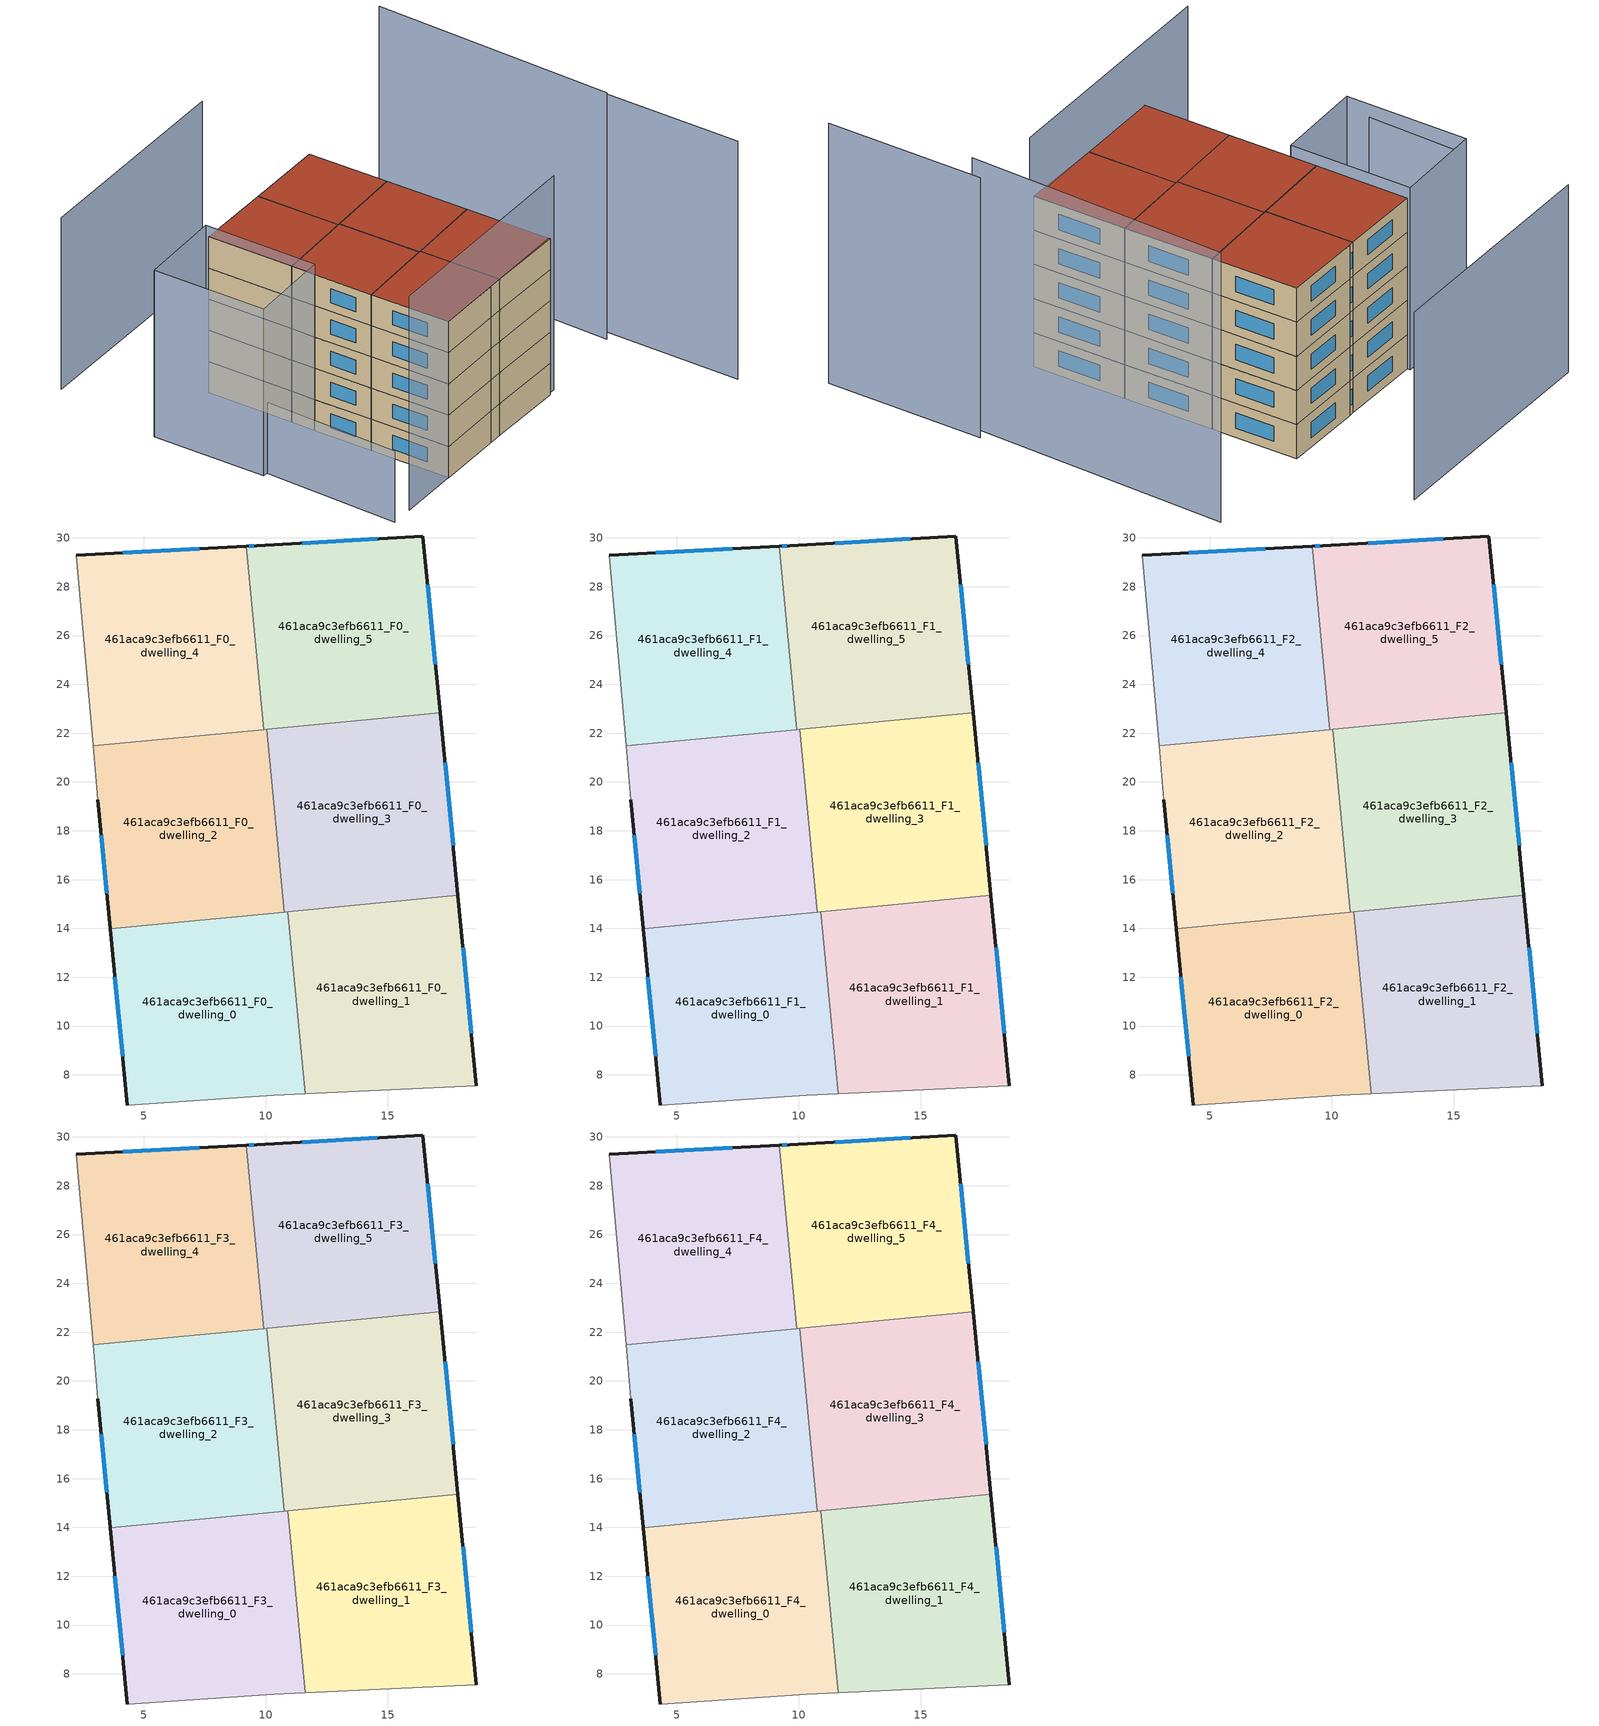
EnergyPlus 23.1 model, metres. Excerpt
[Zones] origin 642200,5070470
461aca9c3efb6611_F0_dwelling_0
 floor ground (EU_floor_Construction): 10.9,14.69 11.62,7.22 10.33,7.16 4.33,6.77 3.64,13.99 z0
 wall outside (EU_wall_Construction): 3.64,13.99 4.33,6.77 z0:3
 wall to 461aca9c3efb6611_F0_dwelling_1 (EU_wall_Construction): 11.62,7.22 10.9,14.69 z0:3
 wall adiabatic (EU_wall_Construction): 4.33,6.77 10.33,7.16 11.62,7.22 z0:3
 wall to 461aca9c3efb6611_F0_dwelling_2 (EU_wall_Construction): 10.76,14.67 3.64,13.99 z0:3
 wall to 461aca9c3efb6611_F0_dwelling_3 (EU_wall_Construction): 10.9,14.69 10.76,14.67 z0:3
 window (EU_Window_Construction): 3.83,12 4.14,8.75 z0.83:2.17
461aca9c3efb6611_F0_dwelling_1
 floor ground (EU_floor_Construction): 17.88,15.36 18.64,7.56 11.62,7.22 10.9,14.69 z0
 wall outside (EU_wall_Construction): 18.64,7.56 17.88,15.36 z0:3
 wall adiabatic (EU_wall_Construction): 11.62,7.22 18.64,7.56 z0:3
 wall to 461aca9c3efb6611_F0_dwelling_3 (EU_wall_Construction): 17.88,15.36 10.9,14.69 z0:3
 window (EU_Window_Construction): 18.43,9.71 18.09,13.21 z0.83:2.17
461aca9c3efb6611_F0_dwelling_2
 floor ground (EU_floor_Construction): 10.04,22.16 10.76,14.67 3.64,13.99 3.13,19.28 2.94,21.48 z0
 wall outside (EU_wall_Construction): 3.13,19.28 3.64,13.99 z0:3
 wall adiabatic (EU_wall_Construction): 2.94,21.48 3.13,19.28 z0:3
 wall to 461aca9c3efb6611_F0_dwelling_3 (EU_wall_Construction): 10.76,14.67 10.04,22.16 z0:3
 wall to 461aca9c3efb6611_F0_dwelling_4 (EU_wall_Construction): 9.92,22.15 2.94,21.48 z0:3
 wall to 461aca9c3efb6611_F0_dwelling_5 (EU_wall_Construction): 10.04,22.16 9.92,22.15 z0:3
 window (EU_Window_Construction): 3.27,17.82 3.5,15.45 z0.83:2.17
461aca9c3efb6611_F0_dwelling_3
 floor ground (EU_floor_Construction): 17.15,22.84 17.88,15.36 10.76,14.67 10.04,22.16 z0
 wall outside (EU_wall_Construction): 17.88,15.36 17.15,22.84 z0:3
 wall to 461aca9c3efb6611_F0_dwelling_5 (EU_wall_Construction): 17.15,22.84 10.04,22.16 z0:3
 window (EU_Window_Construction): 17.68,17.41 17.35,20.78 z0.83:2.17
461aca9c3efb6611_F0_dwelling_4
 floor ground (EU_floor_Construction): 9.2,29.66 9.92,22.15 2.94,21.48 2.23,29.28 z0
 wall outside (EU_wall_Construction): 9.2,29.66 2.23,29.28 z0:3
 wall to 461aca9c3efb6611_F0_dwelling_5 (EU_wall_Construction): 9.92,22.15 9.2,29.66 z0:3
 wall adiabatic (EU_wall_Construction): 2.23,29.28 2.94,21.48 z0:3
 window (EU_Window_Construction): 7.28,29.55 4.15,29.38 z0.83:2.17
461aca9c3efb6611_F0_dwelling_5
 floor ground (EU_floor_Construction): 16.44,30.08 17.15,22.84 10.04,22.16 9.92,22.15 9.2,29.66 9.64,29.68 z0
 wall outside (EU_wall_Construction): 17.15,22.84 16.44,30.08 9.64,29.68 9.2,29.66 z0:3
 window (EU_Window_Construction): 9.52,29.67 9.32,29.66 / 14.57,29.97 11.51,29.79 / 16.96,24.83 16.64,28.09 z0.83:2.17
461aca9c3efb6611_F1_dwelling_0
 floor to 461aca9c3efb6611_F0_dwelling_0 (EU_floor_Construction): 10.9,14.69 11.62,7.22 10.33,7.16 4.33,6.77 3.64,13.99 z3
 wall outside (EU_wall_Construction): 3.64,13.99 4.33,6.77 z3:6
 wall to 461aca9c3efb6611_F1_dwelling_1 (EU_wall_Construction): 11.62,7.22 10.9,14.69 z3:6
 wall adiabatic (EU_wall_Construction): 4.33,6.77 10.33,7.16 11.62,7.22 z3:6
 wall to 461aca9c3efb6611_F1_dwelling_2 (EU_wall_Construction): 10.76,14.67 3.64,13.99 z3:6
 wall to 461aca9c3efb6611_F1_dwelling_3 (EU_wall_Construction): 10.9,14.69 10.76,14.67 z3:6
 window (EU_Window_Construction): 3.83,12 4.14,8.75 z3.83:5.17
461aca9c3efb6611_F1_dwelling_1
 floor to 461aca9c3efb6611_F0_dwelling_1 (EU_floor_Construction): 17.88,15.36 18.64,7.56 11.62,7.22 10.9,14.69 z3
 wall outside (EU_wall_Construction): 18.64,7.56 17.88,15.36 z3:6
 wall adiabatic (EU_wall_Construction): 11.62,7.22 18.64,7.56 z3:6
 wall to 461aca9c3efb6611_F1_dwelling_3 (EU_wall_Construction): 17.88,15.36 10.9,14.69 z3:6
 window (EU_Window_Construction): 18.43,9.71 18.09,13.21 z3.83:5.17
461aca9c3efb6611_F1_dwelling_2
 floor to 461aca9c3efb6611_F0_dwelling_2 (EU_floor_Construction): 10.04,22.16 10.76,14.67 3.64,13.99 3.13,19.28 2.94,21.48 z3
 wall outside (EU_wall_Construction): 3.13,19.28 3.64,13.99 z3:6
 wall adiabatic (EU_wall_Construction): 2.94,21.48 3.13,19.28 z3:6
 wall to 461aca9c3efb6611_F1_dwelling_3 (EU_wall_Construction): 10.76,14.67 10.04,22.16 z3:6
 wall to 461aca9c3efb6611_F1_dwelling_4 (EU_wall_Construction): 9.92,22.15 2.94,21.48 z3:6
 wall to 461aca9c3efb6611_F1_dwelling_5 (EU_wall_Construction): 10.04,22.16 9.92,22.15 z3:6
 window (EU_Window_Construction): 3.27,17.82 3.5,15.45 z3.83:5.17
461aca9c3efb6611_F1_dwelling_3
 floor to 461aca9c3efb6611_F0_dwelling_3 (EU_floor_Construction): 17.15,22.84 17.88,15.36 10.76,14.67 10.04,22.16 z3
 wall outside (EU_wall_Construction): 17.88,15.36 17.15,22.84 z3:6
 wall to 461aca9c3efb6611_F1_dwelling_5 (EU_wall_Construction): 17.15,22.84 10.04,22.16 z3:6
 window (EU_Window_Construction): 17.68,17.41 17.35,20.78 z3.83:5.17
461aca9c3efb6611_F1_dwelling_4
 floor to 461aca9c3efb6611_F0_dwelling_4 (EU_floor_Construction): 9.2,29.66 9.92,22.15 2.94,21.48 2.23,29.28 z3
 wall outside (EU_wall_Construction): 9.2,29.66 2.23,29.28 z3:6
 wall to 461aca9c3efb6611_F1_dwelling_5 (EU_wall_Construction): 9.92,22.15 9.2,29.66 z3:6
 wall adiabatic (EU_wall_Construction): 2.23,29.28 2.94,21.48 z3:6
 window (EU_Window_Construction): 7.28,29.55 4.15,29.38 z3.83:5.17
461aca9c3efb6611_F1_dwelling_5
 floor to 461aca9c3efb6611_F0_dwelling_5 (EU_floor_Construction): 16.44,30.08 17.15,22.84 10.04,22.16 9.92,22.15 9.2,29.66 9.64,29.68 z3
 wall outside (EU_wall_Construction): 17.15,22.84 16.44,30.08 9.64,29.68 9.2,29.66 z3:6
 window (EU_Window_Construction): 9.52,29.67 9.32,29.66 / 14.57,29.97 11.51,29.79 / 16.96,24.83 16.64,28.09 z3.83:5.17
461aca9c3efb6611_F2_dwelling_0
 floor to 461aca9c3efb6611_F1_dwelling_0 (EU_floor_Construction): 10.9,14.69 11.62,7.22 10.33,7.16 4.33,6.77 3.64,13.99 z6
 wall outside (EU_wall_Construction): 3.64,13.99 4.33,6.77 z6:9
 wall to 461aca9c3efb6611_F2_dwelling_1 (EU_wall_Construction): 11.62,7.22 10.9,14.69 z6:9
 wall adiabatic (EU_wall_Construction): 4.33,6.77 10.33,7.16 11.62,7.22 z6:9
 wall to 461aca9c3efb6611_F2_dwelling_2 (EU_wall_Construction): 10.76,14.67 3.64,13.99 z6:9
 wall to 461aca9c3efb6611_F2_dwelling_3 (EU_wall_Construction): 10.9,14.69 10.76,14.67 z6:9
 window (EU_Window_Construction): 3.83,12 4.14,8.75 z6.83:8.17
461aca9c3efb6611_F2_dwelling_1
 floor to 461aca9c3efb6611_F1_dwelling_1 (EU_floor_Construction): 17.88,15.36 18.64,7.56 11.62,7.22 10.9,14.69 z6
 wall outside (EU_wall_Construction): 18.64,7.56 17.88,15.36 z6:9
 wall adiabatic (EU_wall_Construction): 11.62,7.22 18.64,7.56 z6:9
 wall to 461aca9c3efb6611_F2_dwelling_3 (EU_wall_Construction): 17.88,15.36 10.9,14.69 z6:9
 window (EU_Window_Construction): 18.43,9.71 18.09,13.21 z6.83:8.17
461aca9c3efb6611_F2_dwelling_2
 floor to 461aca9c3efb6611_F1_dwelling_2 (EU_floor_Construction): 10.04,22.16 10.76,14.67 3.64,13.99 3.13,19.28 2.94,21.48 z6
 wall outside (EU_wall_Construction): 3.13,19.28 3.64,13.99 z6:9
 wall adiabatic (EU_wall_Construction): 2.94,21.48 3.13,19.28 z6:9
 wall to 461aca9c3efb6611_F2_dwelling_3 (EU_wall_Construction): 10.76,14.67 10.04,22.16 z6:9
 wall to 461aca9c3efb6611_F2_dwelling_4 (EU_wall_Construction): 9.92,22.15 2.94,21.48 z6:9
 wall to 461aca9c3efb6611_F2_dwelling_5 (EU_wall_Construction): 10.04,22.16 9.92,22.15 z6:9
 window (EU_Window_Construction): 3.27,17.82 3.5,15.45 z6.83:8.17
461aca9c3efb6611_F2_dwelling_3
 floor to 461aca9c3efb6611_F1_dwelling_3 (EU_floor_Construction): 17.15,22.84 17.88,15.36 10.76,14.67 10.04,22.16 z6
 wall outside (EU_wall_Construction): 17.88,15.36 17.15,22.84 z6:9
 wall to 461aca9c3efb6611_F2_dwelling_5 (EU_wall_Construction): 17.15,22.84 10.04,22.16 z6:9
 window (EU_Window_Construction): 17.68,17.41 17.35,20.78 z6.83:8.17
461aca9c3efb6611_F2_dwelling_4
 floor to 461aca9c3efb6611_F1_dwelling_4 (EU_floor_Construction): 9.2,29.66 9.92,22.15 2.94,21.48 2.23,29.28 z6
 wall outside (EU_wall_Construction): 9.2,29.66 2.23,29.28 z6:9
 wall to 461aca9c3efb6611_F2_dwelling_5 (EU_wall_Construction): 9.92,22.15 9.2,29.66 z6:9
 wall adiabatic (EU_wall_Construction): 2.23,29.28 2.94,21.48 z6:9
 window (EU_Window_Construction): 7.28,29.55 4.15,29.38 z6.83:8.17
461aca9c3efb6611_F2_dwelling_5
 floor to 461aca9c3efb6611_F1_dwelling_5 (EU_floor_Construction): 16.44,30.08 17.15,22.84 10.04,22.16 9.92,22.15 9.2,29.66 9.64,29.68 z6
 wall outside (EU_wall_Construction): 17.15,22.84 16.44,30.08 9.64,29.68 9.2,29.66 z6:9
 window (EU_Window_Construction): 9.52,29.67 9.32,29.66 / 14.57,29.97 11.51,29.79 / 16.96,24.83 16.64,28.09 z6.83:8.17
461aca9c3efb6611_F3_dwelling_0
 floor to 461aca9c3efb6611_F2_dwelling_0 (EU_floor_Construction): 10.9,14.69 11.62,7.22 10.33,7.16 4.33,6.77 3.64,13.99 z9
 wall outside (EU_wall_Construction): 3.64,13.99 4.33,6.77 z9:12
 wall to 461aca9c3efb6611_F3_dwelling_1 (EU_wall_Construction): 11.62,7.22 10.9,14.69 z9:12
 wall adiabatic (EU_wall_Construction): 4.33,6.77 10.33,7.16 11.62,7.22 z9:12
 wall to 461aca9c3efb6611_F3_dwelling_2 (EU_wall_Construction): 10.76,14.67 3.64,13.99 z9:12
 wall to 461aca9c3efb6611_F3_dwelling_3 (EU_wall_Construction): 10.9,14.69 10.76,14.67 z9:12
 window (EU_Window_Construction): 3.83,12 4.14,8.75 z9.83:11.17
461aca9c3efb6611_F3_dwelling_1
 floor to 461aca9c3efb6611_F2_dwelling_1 (EU_floor_Construction): 17.88,15.36 18.64,7.56 11.62,7.22 10.9,14.69 z9
 wall outside (EU_wall_Construction): 18.64,7.56 17.88,15.36 z9:12
 wall adiabatic (EU_wall_Construction): 11.62,7.22 18.64,7.56 z9:12
 wall to 461aca9c3efb6611_F3_dwelling_3 (EU_wall_Construction): 17.88,15.36 10.9,14.69 z9:12
 window (EU_Window_Construction): 18.43,9.71 18.09,13.21 z9.83:11.17
461aca9c3efb6611_F3_dwelling_2
 floor to 461aca9c3efb6611_F2_dwelling_2 (EU_floor_Construction): 10.04,22.16 10.76,14.67 3.64,13.99 3.13,19.28 2.94,21.48 z9
 wall outside (EU_wall_Construction): 3.13,19.28 3.64,13.99 z9:12
 wall adiabatic (EU_wall_Construction): 2.94,21.48 3.13,19.28 z9:12
 wall to 461aca9c3efb6611_F3_dwelling_3 (EU_wall_Construction): 10.76,14.67 10.04,22.16 z9:12
 wall to 461aca9c3efb6611_F3_dwelling_4 (EU_wall_Construction): 9.92,22.15 2.94,21.48 z9:12
 wall to 461aca9c3efb6611_F3_dwelling_5 (EU_wall_Construction): 10.04,22.16 9.92,22.15 z9:12
 window (EU_Window_Construction): 3.27,17.82 3.5,15.45 z9.83:11.17
461aca9c3efb6611_F3_dwelling_3
 floor to 461aca9c3efb6611_F2_dwelling_3 (EU_floor_Construction): 17.15,22.84 17.88,15.36 10.76,14.67 10.04,22.16 z9
 wall outside (EU_wall_Construction): 17.88,15.36 17.15,22.84 z9:12
 wall to 461aca9c3efb6611_F3_dwelling_5 (EU_wall_Construction): 17.15,22.84 10.04,22.16 z9:12
 window (EU_Window_Construction): 17.68,17.41 17.35,20.78 z9.83:11.17
461aca9c3efb6611_F3_dwelling_4
 floor to 461aca9c3efb6611_F2_dwelling_4 (EU_floor_Construction): 9.2,29.66 9.92,22.15 2.94,21.48 2.23,29.28 z9
 wall outside (EU_wall_Construction): 9.2,29.66 2.23,29.28 z9:12
 wall to 461aca9c3efb6611_F3_dwelling_5 (EU_wall_Construction): 9.92,22.15 9.2,29.66 z9:12
 wall adiabatic (EU_wall_Construction): 2.23,29.28 2.94,21.48 z9:12
 window (EU_Window_Construction): 7.28,29.55 4.15,29.38 z9.83:11.17
461aca9c3efb6611_F3_dwelling_5
 floor to 461aca9c3efb6611_F2_dwelling_5 (EU_floor_Construction): 16.44,30.08 17.15,22.84 10.04,22.16 9.92,22.15 9.2,29.66 9.64,29.68 z9
 wall outside (EU_wall_Construction): 17.15,22.84 16.44,30.08 9.64,29.68 9.2,29.66 z9:12
 window (EU_Window_Construction): 9.52,29.67 9.32,29.66 / 14.57,29.97 11.51,29.79 / 16.96,24.83 16.64,28.09 z9.83:11.17
461aca9c3efb6611_F4_dwelling_0
 floor to 461aca9c3efb6611_F3_dwelling_0 (EU_floor_Construction): 10.9,14.69 11.62,7.22 10.33,7.16 4.33,6.77 3.64,13.99 z12
 wall outside (EU_wall_Construction): 3.64,13.99 4.33,6.77 z12:15
 wall to 461aca9c3efb6611_F4_dwelling_1 (EU_wall_Construction): 11.62,7.22 10.9,14.69 z12:15
 wall adiabatic (EU_wall_Construction): 4.33,6.77 10.33,7.16 11.62,7.22 z12:15
 wall to 461aca9c3efb6611_F4_dwelling_2 (EU_wall_Construction): 10.76,14.67 3.64,13.99 z12:15
 wall to 461aca9c3efb6611_F4_dwelling_3 (EU_wall_Construction): 10.9,14.69 10.76,14.67 z12:15
 window (EU_Window_Construction): 3.83,12 4.14,8.75 z12.83:14.17
 roof outside (EU_roof_Construction): 11.62,7.22 10.9,14.69 3.64,13.99 4.33,6.77 10.33,7.16 z15
461aca9c3efb6611_F4_dwelling_1
 floor to 461aca9c3efb6611_F3_dwelling_1 (EU_floor_Construction): 17.88,15.36 18.64,7.56 11.62,7.22 10.9,14.69 z12
 wall outside (EU_wall_Construction): 18.64,7.56 17.88,15.36 z12:15
 wall adiabatic (EU_wall_Construction): 11.62,7.22 18.64,7.56 z12:15
 wall to 461aca9c3efb6611_F4_dwelling_3 (EU_wall_Construction): 17.88,15.36 10.9,14.69 z12:15
 window (EU_Window_Construction): 18.43,9.71 18.09,13.21 z12.83:14.17
 roof outside (EU_roof_Construction): 18.64,7.56 17.88,15.36 10.9,14.69 11.62,7.22 z15
461aca9c3efb6611_F4_dwelling_2
 floor to 461aca9c3efb6611_F3_dwelling_2 (EU_floor_Construction): 10.04,22.16 10.76,14.67 3.64,13.99 3.13,19.28 2.94,21.48 z12
 wall outside (EU_wall_Construction): 3.13,19.28 3.64,13.99 z12:15
 wall adiabatic (EU_wall_Construction): 2.94,21.48 3.13,19.28 z12:15
 wall to 461aca9c3efb6611_F4_dwelling_3 (EU_wall_Construction): 10.76,14.67 10.04,22.16 z12:15
 wall to 461aca9c3efb6611_F4_dwelling_4 (EU_wall_Construction): 9.92,22.15 2.94,21.48 z12:15
 wall to 461aca9c3efb6611_F4_dwelling_5 (EU_wall_Construction): 10.04,22.16 9.92,22.15 z12:15
 window (EU_Window_Construction): 3.27,17.82 3.5,15.45 z12.83:14.17
 roof outside (EU_roof_Construction): 10.76,14.67 10.04,22.16 2.94,21.48 3.13,19.28 3.64,13.99 z15
461aca9c3efb6611_F4_dwelling_3
 floor to 461aca9c3efb6611_F3_dwelling_3 (EU_floor_Construction): 17.15,22.84 17.88,15.36 10.76,14.67 10.04,22.16 z12
 wall outside (EU_wall_Construction): 17.88,15.36 17.15,22.84 z12:15
 wall to 461aca9c3efb6611_F4_dwelling_5 (EU_wall_Construction): 17.15,22.84 10.04,22.16 z12:15
 window (EU_Window_Construction): 17.68,17.41 17.35,20.78 z12.83:14.17
 roof outside (EU_roof_Construction): 17.88,15.36 17.15,22.84 10.04,22.16 10.76,14.67 z15
461aca9c3efb6611_F4_dwelling_4
 floor to 461aca9c3efb6611_F3_dwelling_4 (EU_floor_Construction): 9.2,29.66 9.92,22.15 2.94,21.48 2.23,29.28 z12
 wall outside (EU_wall_Construction): 9.2,29.66 2.23,29.28 z12:15
 wall to 461aca9c3efb6611_F4_dwelling_5 (EU_wall_Construction): 9.92,22.15 9.2,29.66 z12:15
 wall adiabatic (EU_wall_Construction): 2.23,29.28 2.94,21.48 z12:15
 window (EU_Window_Construction): 7.28,29.55 4.15,29.38 z12.83:14.17
 roof outside (EU_roof_Construction): 9.92,22.15 9.2,29.66 2.23,29.28 2.94,21.48 z15
461aca9c3efb6611_F4_dwelling_5
 floor to 461aca9c3efb6611_F3_dwelling_5 (EU_floor_Construction): 16.44,30.08 17.15,22.84 10.04,22.16 9.92,22.15 9.2,29.66 9.64,29.68 z12
 wall outside (EU_wall_Construction): 17.15,22.84 16.44,30.08 9.64,29.68 9.2,29.66 z12:15
 window (EU_Window_Construction): 9.52,29.67 9.32,29.66 / 14.57,29.97 11.51,29.79 / 16.96,24.83 16.64,28.09 z12.83:14.17
 roof outside (EU_roof_Construction): 17.15,22.84 16.44,30.08 9.64,29.68 9.2,29.66 9.92,22.15 10.04,22.16 z15
shading: -1.26,6.4 19.34,7.76 z0:20.6; -4.07,20.64 -3.27,6.32 z0:6.8; 29.46,-2.96 28.36,10.13 z0:22.9; 27.63,8.81 26.35,30.68 z0:23.7; -4.45,18.6 -5.37,28.88 / -5.37,28.88 2.21,29.56 / 2.21,29.56 3.13,19.28 / 3.13,19.28 -4.45,18.6 z0:16; -5.02,28.9 -4.57,20.58 z0:14.9; 15.45,40.09 -4.53,38.89 z0:16.5
[Building]
EU S2 Campaign: North Axis=0; Terrain=City; Solar Distribution=FullExterior
[Site:Location]
Lyon-Bron: Latitude=45.75; Longitude=5; Time Zone=1; Elevation=198
[SizingPeriod:WeatherFileDays]
AnnualSizingPeriod: Begin Month=1; Begin Day of Month=1; End Month=12; End Day of Month=31; Day of Week for Start Day=Monday; Use Weather File Daylight Saving Period=No; Use Weather File Rain and Snow Indicators=No
[MATERIAL]
EU_InternalMass_Material: Roughness=MediumRough; Thickness=0.1; Conductivity=1; Density=1800; Specific Heat=900; Thermal Absorptance=0.9; Solar Absorptance=0.7; Visible Absorptance=0.7
[MATERIAL:NOMASS] Roughness=MediumRough; Thermal Absorptance=0.9; Solar Absorptance=0.7; Visible Absorptance=0.7
Name | Thermal Resistance
EU_wall_NoMass | 0.87146
EU_roof_NoMass | 0.842276
EU_floor_NoMass | 0.496999
[WINDOWMATERIAL:SIMPLEGLAZINGSYSTEM]
EU_Window_SimpleGlazing: UFactor=2.2525; Solar Heat Gain Coefficient=0.76; Visible Transmittance=0.76
[CONSTRUCTION]
EU_wall_Construction: EU_wall_NoMass
EU_roof_Construction: EU_roof_NoMass
EU_floor_Construction: EU_floor_NoMass
EU_Window_Construction: EU_Window_SimpleGlazing
EU_InternalMass_Construction: EU_InternalMass_Material
[ZONE] Type=1; Multiplier=1; Ceiling Height=autocalculate; Floor Area=autocalculate; Part of Total Floor Area=Yes
Name | Volume
461aca9c3efb6611_F0_dwelling_0; 461aca9c3efb6611_F1_dwelling_0; 461aca9c3efb6611_F2_dwelling_0; 461aca9c3efb6611_F3_dwelling_0; 461aca9c3efb6611_F4_dwelling_0 | 161.293
461aca9c3efb6611_F0_dwelling_1; 461aca9c3efb6611_F1_dwelling_1; 461aca9c3efb6611_F2_dwelling_1; 461aca9c3efb6611_F3_dwelling_1; 461aca9c3efb6611_F4_dwelling_1 | 161.288
461aca9c3efb6611_F0_dwelling_2; 461aca9c3efb6611_F1_dwelling_2; 461aca9c3efb6611_F2_dwelling_2; 461aca9c3efb6611_F3_dwelling_2; 461aca9c3efb6611_F4_dwelling_2 | 161.285
461aca9c3efb6611_F0_dwelling_3; 461aca9c3efb6611_F1_dwelling_3; 461aca9c3efb6611_F2_dwelling_3; 461aca9c3efb6611_F3_dwelling_3; 461aca9c3efb6611_F4_dwelling_3; 461aca9c3efb6611_F0_dwelling_5; 461aca9c3efb6611_F1_dwelling_5; 461aca9c3efb6611_F2_dwelling_5; 461aca9c3efb6611_F3_dwelling_5; 461aca9c3efb6611_F4_dwelling_5 | 161.289
461aca9c3efb6611_F0_dwelling_4; 461aca9c3efb6611_F1_dwelling_4; 461aca9c3efb6611_F2_dwelling_4; 461aca9c3efb6611_F3_dwelling_4; 461aca9c3efb6611_F4_dwelling_4 | 161.301
[INTERNALMASS] Construction=EU_InternalMass_Construction
Name | Zone or ZoneList | Surface Area
461aca9c3efb6611_F0_dwelling_0_EU_InternalMass | 461aca9c3efb6611_F0_dwelling_0 | 53.7667
461aca9c3efb6611_F0_dwelling_1_EU_InternalMass | 461aca9c3efb6611_F0_dwelling_1 | 53.7642
461aca9c3efb6611_F0_dwelling_2_EU_InternalMass | 461aca9c3efb6611_F0_dwelling_2 | 53.7633
461aca9c3efb6611_F0_dwelling_3_EU_InternalMass | 461aca9c3efb6611_F0_dwelling_3 | 53.7643
461aca9c3efb6611_F0_dwelling_4_EU_InternalMass | 461aca9c3efb6611_F0_dwelling_4 | 53.7678
461aca9c3efb6611_F0_dwelling_5_EU_InternalMass | 461aca9c3efb6611_F0_dwelling_5 | 53.7646
461aca9c3efb6611_F1_dwelling_0_EU_InternalMass | 461aca9c3efb6611_F1_dwelling_0 | 53.7667
461aca9c3efb6611_F1_dwelling_1_EU_InternalMass | 461aca9c3efb6611_F1_dwelling_1 | 53.7642
461aca9c3efb6611_F1_dwelling_2_EU_InternalMass | 461aca9c3efb6611_F1_dwelling_2 | 53.7633
461aca9c3efb6611_F1_dwelling_3_EU_InternalMass | 461aca9c3efb6611_F1_dwelling_3 | 53.7643
461aca9c3efb6611_F1_dwelling_4_EU_InternalMass | 461aca9c3efb6611_F1_dwelling_4 | 53.7678
461aca9c3efb6611_F1_dwelling_5_EU_InternalMass | 461aca9c3efb6611_F1_dwelling_5 | 53.7646
461aca9c3efb6611_F2_dwelling_0_EU_InternalMass | 461aca9c3efb6611_F2_dwelling_0 | 53.7667
461aca9c3efb6611_F2_dwelling_1_EU_InternalMass | 461aca9c3efb6611_F2_dwelling_1 | 53.7642
461aca9c3efb6611_F2_dwelling_2_EU_InternalMass | 461aca9c3efb6611_F2_dwelling_2 | 53.7633
461aca9c3efb6611_F2_dwelling_3_EU_InternalMass | 461aca9c3efb6611_F2_dwelling_3 | 53.7643
461aca9c3efb6611_F2_dwelling_4_EU_InternalMass | 461aca9c3efb6611_F2_dwelling_4 | 53.7678
461aca9c3efb6611_F2_dwelling_5_EU_InternalMass | 461aca9c3efb6611_F2_dwelling_5 | 53.7646
461aca9c3efb6611_F3_dwelling_0_EU_InternalMass | 461aca9c3efb6611_F3_dwelling_0 | 53.7667
461aca9c3efb6611_F3_dwelling_1_EU_InternalMass | 461aca9c3efb6611_F3_dwelling_1 | 53.7642
461aca9c3efb6611_F3_dwelling_2_EU_InternalMass | 461aca9c3efb6611_F3_dwelling_2 | 53.7633
461aca9c3efb6611_F3_dwelling_3_EU_InternalMass | 461aca9c3efb6611_F3_dwelling_3 | 53.7643
461aca9c3efb6611_F3_dwelling_4_EU_InternalMass | 461aca9c3efb6611_F3_dwelling_4 | 53.7678
461aca9c3efb6611_F3_dwelling_5_EU_InternalMass | 461aca9c3efb6611_F3_dwelling_5 | 53.7646
461aca9c3efb6611_F4_dwelling_0_EU_InternalMass | 461aca9c3efb6611_F4_dwelling_0 | 53.7667
461aca9c3efb6611_F4_dwelling_1_EU_InternalMass | 461aca9c3efb6611_F4_dwelling_1 | 53.7642
461aca9c3efb6611_F4_dwelling_2_EU_InternalMass | 461aca9c3efb6611_F4_dwelling_2 | 53.7633
461aca9c3efb6611_F4_dwelling_3_EU_InternalMass | 461aca9c3efb6611_F4_dwelling_3 | 53.7643
461aca9c3efb6611_F4_dwelling_4_EU_InternalMass | 461aca9c3efb6611_F4_dwelling_4 | 53.7678
461aca9c3efb6611_F4_dwelling_5_EU_InternalMass | 461aca9c3efb6611_F4_dwelling_5 | 53.7646
[OTHEREQUIPMENT] Fuel Type=Electricity; Design Level Calculation Method=Watts/Area; Power per Zone Floor Area=1; Fraction Latent=0; Fraction Radiant=0; Fraction Lost=0; Carbon Dioxide Generation Rate=0; EndUse Subcategory=EU_Step8_InternalGains
Name | Zone or ZoneList or Space or SpaceList | Schedule
EU_Step8_InternalGain_461aca9c3efb6611_F0_dwelling_0_f000 | 461aca9c3efb6611_F0_dwelling_0 | EU_Step8_GainSchedule_461aca9c3efb6611_F0_dwelling_0_f000
EU_Step8_InternalGain_461aca9c3efb6611_F0_dwelling_1_f000 | 461aca9c3efb6611_F0_dwelling_1 | EU_Step8_GainSchedule_461aca9c3efb6611_F0_dwelling_1_f000
EU_Step8_InternalGain_461aca9c3efb6611_F0_dwelling_2_f000 | 461aca9c3efb6611_F0_dwelling_2 | EU_Step8_GainSchedule_461aca9c3efb6611_F0_dwelling_2_f000
EU_Step8_InternalGain_461aca9c3efb6611_F0_dwelling_3_f000 | 461aca9c3efb6611_F0_dwelling_3 | EU_Step8_GainSchedule_461aca9c3efb6611_F0_dwelling_3_f000
EU_Step8_InternalGain_461aca9c3efb6611_F0_dwelling_4_f000 | 461aca9c3efb6611_F0_dwelling_4 | EU_Step8_GainSchedule_461aca9c3efb6611_F0_dwelling_4_f000
EU_Step8_InternalGain_461aca9c3efb6611_F0_dwelling_5_f000 | 461aca9c3efb6611_F0_dwelling_5 | EU_Step8_GainSchedule_461aca9c3efb6611_F0_dwelling_5_f000
EU_Step8_InternalGain_461aca9c3efb6611_F1_dwelling_0_f000 | 461aca9c3efb6611_F1_dwelling_0 | EU_Step8_GainSchedule_461aca9c3efb6611_F1_dwelling_0_f000
EU_Step8_InternalGain_461aca9c3efb6611_F1_dwelling_1_f000 | 461aca9c3efb6611_F1_dwelling_1 | EU_Step8_GainSchedule_461aca9c3efb6611_F1_dwelling_1_f000
EU_Step8_InternalGain_461aca9c3efb6611_F1_dwelling_2_f000 | 461aca9c3efb6611_F1_dwelling_2 | EU_Step8_GainSchedule_461aca9c3efb6611_F1_dwelling_2_f000
EU_Step8_InternalGain_461aca9c3efb6611_F1_dwelling_3_f000 | 461aca9c3efb6611_F1_dwelling_3 | EU_Step8_GainSchedule_461aca9c3efb6611_F1_dwelling_3_f000
EU_Step8_InternalGain_461aca9c3efb6611_F1_dwelling_4_f000 | 461aca9c3efb6611_F1_dwelling_4 | EU_Step8_GainSchedule_461aca9c3efb6611_F1_dwelling_4_f000
EU_Step8_InternalGain_461aca9c3efb6611_F1_dwelling_5_f000 | 461aca9c3efb6611_F1_dwelling_5 | EU_Step8_GainSchedule_461aca9c3efb6611_F1_dwelling_5_f000
EU_Step8_InternalGain_461aca9c3efb6611_F2_dwelling_0_f000 | 461aca9c3efb6611_F2_dwelling_0 | EU_Step8_GainSchedule_461aca9c3efb6611_F2_dwelling_0_f000
EU_Step8_InternalGain_461aca9c3efb6611_F2_dwelling_1_f000 | 461aca9c3efb6611_F2_dwelling_1 | EU_Step8_GainSchedule_461aca9c3efb6611_F2_dwelling_1_f000
EU_Step8_InternalGain_461aca9c3efb6611_F2_dwelling_2_f000 | 461aca9c3efb6611_F2_dwelling_2 | EU_Step8_GainSchedule_461aca9c3efb6611_F2_dwelling_2_f000
EU_Step8_InternalGain_461aca9c3efb6611_F2_dwelling_3_f000 | 461aca9c3efb6611_F2_dwelling_3 | EU_Step8_GainSchedule_461aca9c3efb6611_F2_dwelling_3_f000
EU_Step8_InternalGain_461aca9c3efb6611_F2_dwelling_4_f000 | 461aca9c3efb6611_F2_dwelling_4 | EU_Step8_GainSchedule_461aca9c3efb6611_F2_dwelling_4_f000
EU_Step8_InternalGain_461aca9c3efb6611_F2_dwelling_5_f000 | 461aca9c3efb6611_F2_dwelling_5 | EU_Step8_GainSchedule_461aca9c3efb6611_F2_dwelling_5_f000
EU_Step8_InternalGain_461aca9c3efb6611_F3_dwelling_0_f000 | 461aca9c3efb6611_F3_dwelling_0 | EU_Step8_GainSchedule_461aca9c3efb6611_F3_dwelling_0_f000
EU_Step8_InternalGain_461aca9c3efb6611_F3_dwelling_1_f000 | 461aca9c3efb6611_F3_dwelling_1 | EU_Step8_GainSchedule_461aca9c3efb6611_F3_dwelling_1_f000
EU_Step8_InternalGain_461aca9c3efb6611_F3_dwelling_2_f000 | 461aca9c3efb6611_F3_dwelling_2 | EU_Step8_GainSchedule_461aca9c3efb6611_F3_dwelling_2_f000
EU_Step8_InternalGain_461aca9c3efb6611_F3_dwelling_3_f000 | 461aca9c3efb6611_F3_dwelling_3 | EU_Step8_GainSchedule_461aca9c3efb6611_F3_dwelling_3_f000
EU_Step8_InternalGain_461aca9c3efb6611_F3_dwelling_4_f000 | 461aca9c3efb6611_F3_dwelling_4 | EU_Step8_GainSchedule_461aca9c3efb6611_F3_dwelling_4_f000
EU_Step8_InternalGain_461aca9c3efb6611_F3_dwelling_5_f000 | 461aca9c3efb6611_F3_dwelling_5 | EU_Step8_GainSchedule_461aca9c3efb6611_F3_dwelling_5_f000
EU_Step8_InternalGain_461aca9c3efb6611_F4_dwelling_0_f000 | 461aca9c3efb6611_F4_dwelling_0 | EU_Step8_GainSchedule_461aca9c3efb6611_F4_dwelling_0_f000
EU_Step8_InternalGain_461aca9c3efb6611_F4_dwelling_1_f000 | 461aca9c3efb6611_F4_dwelling_1 | EU_Step8_GainSchedule_461aca9c3efb6611_F4_dwelling_1_f000
EU_Step8_InternalGain_461aca9c3efb6611_F4_dwelling_2_f000 | 461aca9c3efb6611_F4_dwelling_2 | EU_Step8_GainSchedule_461aca9c3efb6611_F4_dwelling_2_f000
EU_Step8_InternalGain_461aca9c3efb6611_F4_dwelling_3_f000 | 461aca9c3efb6611_F4_dwelling_3 | EU_Step8_GainSchedule_461aca9c3efb6611_F4_dwelling_3_f000
EU_Step8_InternalGain_461aca9c3efb6611_F4_dwelling_4_f000 | 461aca9c3efb6611_F4_dwelling_4 | EU_Step8_GainSchedule_461aca9c3efb6611_F4_dwelling_4_f000
EU_Step8_InternalGain_461aca9c3efb6611_F4_dwelling_5_f000 | 461aca9c3efb6611_F4_dwelling_5 | EU_Step8_GainSchedule_461aca9c3efb6611_F4_dwelling_5_f000
[ZONEVENTILATION:DESIGNFLOWRATE] Schedule=EU_AlwaysOn; Design Flow Rate Calculation Method=AirChanges/Hour; Air Changes per Hour=0.425; Ventilation Type=Natural; Fan Pressure Rise=0; Fan Total Efficiency=1; Constant Term Coefficient=1; Temperature Term Coefficient=0; Velocity Term Coefficient=0; Velocity Squared Term Coefficient=0; Minimum Indoor Temperature=-100; Maximum Indoor Temperature=100; Delta Temperature=-100; Minimum Outdoor Temperature=-100; Maximum Outdoor Temperature=100; Maximum Wind Speed=40
Name | Zone or ZoneList or Space or SpaceList
EU_ConstantAir_461aca9c3efb6611_F0_dwelling_0 | 461aca9c3efb6611_F0_dwelling_0
EU_ConstantAir_461aca9c3efb6611_F0_dwelling_1 | 461aca9c3efb6611_F0_dwelling_1
EU_ConstantAir_461aca9c3efb6611_F0_dwelling_2 | 461aca9c3efb6611_F0_dwelling_2
EU_ConstantAir_461aca9c3efb6611_F0_dwelling_3 | 461aca9c3efb6611_F0_dwelling_3
EU_ConstantAir_461aca9c3efb6611_F0_dwelling_4 | 461aca9c3efb6611_F0_dwelling_4
EU_ConstantAir_461aca9c3efb6611_F0_dwelling_5 | 461aca9c3efb6611_F0_dwelling_5
EU_ConstantAir_461aca9c3efb6611_F1_dwelling_0 | 461aca9c3efb6611_F1_dwelling_0
EU_ConstantAir_461aca9c3efb6611_F1_dwelling_1 | 461aca9c3efb6611_F1_dwelling_1
EU_ConstantAir_461aca9c3efb6611_F1_dwelling_2 | 461aca9c3efb6611_F1_dwelling_2
EU_ConstantAir_461aca9c3efb6611_F1_dwelling_3 | 461aca9c3efb6611_F1_dwelling_3
EU_ConstantAir_461aca9c3efb6611_F1_dwelling_4 | 461aca9c3efb6611_F1_dwelling_4
EU_ConstantAir_461aca9c3efb6611_F1_dwelling_5 | 461aca9c3efb6611_F1_dwelling_5
EU_ConstantAir_461aca9c3efb6611_F2_dwelling_0 | 461aca9c3efb6611_F2_dwelling_0
EU_ConstantAir_461aca9c3efb6611_F2_dwelling_1 | 461aca9c3efb6611_F2_dwelling_1
EU_ConstantAir_461aca9c3efb6611_F2_dwelling_2 | 461aca9c3efb6611_F2_dwelling_2
EU_ConstantAir_461aca9c3efb6611_F2_dwelling_3 | 461aca9c3efb6611_F2_dwelling_3
EU_ConstantAir_461aca9c3efb6611_F2_dwelling_4 | 461aca9c3efb6611_F2_dwelling_4
EU_ConstantAir_461aca9c3efb6611_F2_dwelling_5 | 461aca9c3efb6611_F2_dwelling_5
EU_ConstantAir_461aca9c3efb6611_F3_dwelling_0 | 461aca9c3efb6611_F3_dwelling_0
EU_ConstantAir_461aca9c3efb6611_F3_dwelling_1 | 461aca9c3efb6611_F3_dwelling_1
EU_ConstantAir_461aca9c3efb6611_F3_dwelling_2 | 461aca9c3efb6611_F3_dwelling_2
EU_ConstantAir_461aca9c3efb6611_F3_dwelling_3 | 461aca9c3efb6611_F3_dwelling_3
EU_ConstantAir_461aca9c3efb6611_F3_dwelling_4 | 461aca9c3efb6611_F3_dwelling_4
EU_ConstantAir_461aca9c3efb6611_F3_dwelling_5 | 461aca9c3efb6611_F3_dwelling_5
EU_ConstantAir_461aca9c3efb6611_F4_dwelling_0 | 461aca9c3efb6611_F4_dwelling_0
EU_ConstantAir_461aca9c3efb6611_F4_dwelling_1 | 461aca9c3efb6611_F4_dwelling_1
EU_ConstantAir_461aca9c3efb6611_F4_dwelling_2 | 461aca9c3efb6611_F4_dwelling_2
EU_ConstantAir_461aca9c3efb6611_F4_dwelling_3 | 461aca9c3efb6611_F4_dwelling_3
EU_ConstantAir_461aca9c3efb6611_F4_dwelling_4 | 461aca9c3efb6611_F4_dwelling_4
EU_ConstantAir_461aca9c3efb6611_F4_dwelling_5 | 461aca9c3efb6611_F4_dwelling_5
[HVACTEMPLATE:THERMOSTAT] Constant Heating Setpoint=20; Constant Cooling Setpoint=50
EU_HeatOnly_461aca9c3efb6611_F0_dwelling_0; EU_HeatOnly_461aca9c3efb6611_F0_dwelling_1; EU_HeatOnly_461aca9c3efb6611_F0_dwelling_2; EU_HeatOnly_461aca9c3efb6611_F0_dwelling_3; EU_HeatOnly_461aca9c3efb6611_F0_dwelling_4; EU_HeatOnly_461aca9c3efb6611_F0_dwelling_5; EU_HeatOnly_461aca9c3efb6611_F1_dwelling_0; EU_HeatOnly_461aca9c3efb6611_F1_dwelling_1; EU_HeatOnly_461aca9c3efb6611_F1_dwelling_2; EU_HeatOnly_461aca9c3efb6611_F1_dwelling_3; EU_HeatOnly_461aca9c3efb6611_F1_dwelling_4; EU_HeatOnly_461aca9c3efb6611_F1_dwelling_5; EU_HeatOnly_461aca9c3efb6611_F2_dwelling_0; EU_HeatOnly_461aca9c3efb6611_F2_dwelling_1; EU_HeatOnly_461aca9c3efb6611_F2_dwelling_2; EU_HeatOnly_461aca9c3efb6611_F2_dwelling_3; EU_HeatOnly_461aca9c3efb6611_F2_dwelling_4; EU_HeatOnly_461aca9c3efb6611_F2_dwelling_5; EU_HeatOnly_461aca9c3efb6611_F3_dwelling_0; EU_HeatOnly_461aca9c3efb6611_F3_dwelling_1; EU_HeatOnly_461aca9c3efb6611_F3_dwelling_2; EU_HeatOnly_461aca9c3efb6611_F3_dwelling_3; EU_HeatOnly_461aca9c3efb6611_F3_dwelling_4; EU_HeatOnly_461aca9c3efb6611_F3_dwelling_5; EU_HeatOnly_461aca9c3efb6611_F4_dwelling_0; EU_HeatOnly_461aca9c3efb6611_F4_dwelling_1; EU_HeatOnly_461aca9c3efb6611_F4_dwelling_2; EU_HeatOnly_461aca9c3efb6611_F4_dwelling_3; EU_HeatOnly_461aca9c3efb6611_F4_dwelling_4; EU_HeatOnly_461aca9c3efb6611_F4_dwelling_5
[HVACTEMPLATE:ZONE:IDEALLOADSAIRSYSTEM] System Availability Schedule=EU_AlwaysOn; Maximum Heating Supply Air Temperature=50; Minimum Cooling Supply Air Temperature=13; Maximum Heating Supply Air Humidity Ratio=0.0156; Minimum Cooling Supply Air Humidity Ratio=0.0077; Heating Limit=NoLimit; Cooling Limit=NoLimit; Heating Availability Schedule=EU_AlwaysOn; Cooling Availability Schedule=EU_CoolingOff; Dehumidification Control Type=ConstantSensibleHeatRatio; Cooling Sensible Heat Ratio=0.7; Dehumidification Setpoint=60; Humidification Control Type=None; Humidification Setpoint=30; Outdoor Air Method=None; Outdoor Air Flow Rate per Person=0.00944; Outdoor Air Flow Rate per Zone Floor Area=0; Outdoor Air Flow Rate per Zone=0; Demand Controlled Ventilation Type=None; Outdoor Air Economizer Type=NoEconomizer; Heat Recovery Type=None; Sensible Heat Recovery Effectiveness=0.7; Latent Heat Recovery Effectiveness=0.65
Name | Template Thermostat
461aca9c3efb6611_F0_dwelling_0 | EU_HeatOnly_461aca9c3efb6611_F0_dwelling_0
461aca9c3efb6611_F0_dwelling_1 | EU_HeatOnly_461aca9c3efb6611_F0_dwelling_1
461aca9c3efb6611_F0_dwelling_2 | EU_HeatOnly_461aca9c3efb6611_F0_dwelling_2
461aca9c3efb6611_F0_dwelling_3 | EU_HeatOnly_461aca9c3efb6611_F0_dwelling_3
461aca9c3efb6611_F0_dwelling_4 | EU_HeatOnly_461aca9c3efb6611_F0_dwelling_4
461aca9c3efb6611_F0_dwelling_5 | EU_HeatOnly_461aca9c3efb6611_F0_dwelling_5
461aca9c3efb6611_F1_dwelling_0 | EU_HeatOnly_461aca9c3efb6611_F1_dwelling_0
461aca9c3efb6611_F1_dwelling_1 | EU_HeatOnly_461aca9c3efb6611_F1_dwelling_1
461aca9c3efb6611_F1_dwelling_2 | EU_HeatOnly_461aca9c3efb6611_F1_dwelling_2
461aca9c3efb6611_F1_dwelling_3 | EU_HeatOnly_461aca9c3efb6611_F1_dwelling_3
461aca9c3efb6611_F1_dwelling_4 | EU_HeatOnly_461aca9c3efb6611_F1_dwelling_4
461aca9c3efb6611_F1_dwelling_5 | EU_HeatOnly_461aca9c3efb6611_F1_dwelling_5
461aca9c3efb6611_F2_dwelling_0 | EU_HeatOnly_461aca9c3efb6611_F2_dwelling_0
461aca9c3efb6611_F2_dwelling_1 | EU_HeatOnly_461aca9c3efb6611_F2_dwelling_1
461aca9c3efb6611_F2_dwelling_2 | EU_HeatOnly_461aca9c3efb6611_F2_dwelling_2
461aca9c3efb6611_F2_dwelling_3 | EU_HeatOnly_461aca9c3efb6611_F2_dwelling_3
461aca9c3efb6611_F2_dwelling_4 | EU_HeatOnly_461aca9c3efb6611_F2_dwelling_4
461aca9c3efb6611_F2_dwelling_5 | EU_HeatOnly_461aca9c3efb6611_F2_dwelling_5
461aca9c3efb6611_F3_dwelling_0 | EU_HeatOnly_461aca9c3efb6611_F3_dwelling_0
461aca9c3efb6611_F3_dwelling_1 | EU_HeatOnly_461aca9c3efb6611_F3_dwelling_1
461aca9c3efb6611_F3_dwelling_2 | EU_HeatOnly_461aca9c3efb6611_F3_dwelling_2
461aca9c3efb6611_F3_dwelling_3 | EU_HeatOnly_461aca9c3efb6611_F3_dwelling_3
461aca9c3efb6611_F3_dwelling_4 | EU_HeatOnly_461aca9c3efb6611_F3_dwelling_4
461aca9c3efb6611_F3_dwelling_5 | EU_HeatOnly_461aca9c3efb6611_F3_dwelling_5
461aca9c3efb6611_F4_dwelling_0 | EU_HeatOnly_461aca9c3efb6611_F4_dwelling_0
461aca9c3efb6611_F4_dwelling_1 | EU_HeatOnly_461aca9c3efb6611_F4_dwelling_1
461aca9c3efb6611_F4_dwelling_2 | EU_HeatOnly_461aca9c3efb6611_F4_dwelling_2
461aca9c3efb6611_F4_dwelling_3 | EU_HeatOnly_461aca9c3efb6611_F4_dwelling_3
461aca9c3efb6611_F4_dwelling_4 | EU_HeatOnly_461aca9c3efb6611_F4_dwelling_4
461aca9c3efb6611_F4_dwelling_5 | EU_HeatOnly_461aca9c3efb6611_F4_dwelling_5
[SIZING:ZONE] Zone Cooling Design Supply Air Temperature Input Method=SupplyAirTemperature; Zone Cooling Design Supply Air Temperature=13; Zone Heating Design Supply Air Temperature Input Method=SupplyAirTemperature; Zone Heating Design Supply Air Temperature=50; Zone Cooling Design Supply Air Humidity Ratio=0.008; Zone Heating Design Supply Air Humidity Ratio=0.008; Cooling Design Air Flow Method=DesignDay; Cooling Design Air Flow Rate=0; Cooling Minimum Air Flow per Zone Floor Area=0.000762; Cooling Minimum Air Flow=0; Cooling Minimum Air Flow Fraction=0.2; Heating Design Air Flow Method=DesignDay; Heating Design Air Flow Rate=0; Heating Maximum Air Flow per Zone Floor Area=0.002032; Heating Maximum Air Flow=0.141576; Heating Maximum Air Flow Fraction=0.3; Account for Dedicated Outdoor Air System=No; Dedicated Outdoor Air System Control Strategy=NeutralSupplyAir; Dedicated Outdoor Air Low Setpoint Temperature for Design=autosize; Dedicated Outdoor Air High Setpoint Temperature for Design=autosize; Zone Load Sizing Method=Sensible Load Only No Latent Load; Zone Latent Cooling Design Supply Air Humidity Ratio Input Method=HumidityRatioDifference; Zone Cooling Design Supply Air Humidity Ratio Difference=0.005; Zone Latent Heating Design Supply Air Humidity Ratio Input Method=HumidityRatioDifference; Zone Humidification Design Supply Air Humidity Ratio Difference=0.005
461aca9c3efb6611_F0_dwelling_0; 461aca9c3efb6611_F0_dwelling_1; 461aca9c3efb6611_F0_dwelling_2; 461aca9c3efb6611_F0_dwelling_3; 461aca9c3efb6611_F0_dwelling_4; 461aca9c3efb6611_F0_dwelling_5; 461aca9c3efb6611_F1_dwelling_0; 461aca9c3efb6611_F1_dwelling_1; 461aca9c3efb6611_F1_dwelling_2; 461aca9c3efb6611_F1_dwelling_3; 461aca9c3efb6611_F1_dwelling_4; 461aca9c3efb6611_F1_dwelling_5; 461aca9c3efb6611_F2_dwelling_0; 461aca9c3efb6611_F2_dwelling_1; 461aca9c3efb6611_F2_dwelling_2; 461aca9c3efb6611_F2_dwelling_3; 461aca9c3efb6611_F2_dwelling_4; 461aca9c3efb6611_F2_dwelling_5; 461aca9c3efb6611_F3_dwelling_0; 461aca9c3efb6611_F3_dwelling_1; 461aca9c3efb6611_F3_dwelling_2; 461aca9c3efb6611_F3_dwelling_3; 461aca9c3efb6611_F3_dwelling_4; 461aca9c3efb6611_F3_dwelling_5; 461aca9c3efb6611_F4_dwelling_0; 461aca9c3efb6611_F4_dwelling_1; 461aca9c3efb6611_F4_dwelling_2; 461aca9c3efb6611_F4_dwelling_3; 461aca9c3efb6611_F4_dwelling_4; 461aca9c3efb6611_F4_dwelling_5
[SCHEDULE:CONSTANT]
Name | Hourly Value
EU_AlwaysOn | 1
EU_CoolingOff | 0
[SCHEDULE:FILE] Column Number=1; Rows to Skip at Top=0; Number of Hours of Data=8760; Column Separator=Comma; Interpolate to Timestep=No; Minutes per Item=60; Adjust Schedule for Daylight Savings=Yes
Name | File
EU_Step8_GainSchedule_461aca9c3efb6611_F0_dwelling_0_f000 | ../../schedules/461aca9c3efb6611/461aca9c3efb6611_F0_dwelling_0_f000_gain.csv
EU_Step8_GainSchedule_461aca9c3efb6611_F0_dwelling_1_f000 | ../../schedules/461aca9c3efb6611/461aca9c3efb6611_F0_dwelling_1_f000_gain.csv
EU_Step8_GainSchedule_461aca9c3efb6611_F0_dwelling_2_f000 | ../../schedules/461aca9c3efb6611/461aca9c3efb6611_F0_dwelling_2_f000_gain.csv
EU_Step8_GainSchedule_461aca9c3efb6611_F0_dwelling_3_f000 | ../../schedules/461aca9c3efb6611/461aca9c3efb6611_F0_dwelling_3_f000_gain.csv
EU_Step8_GainSchedule_461aca9c3efb6611_F0_dwelling_4_f000 | ../../schedules/461aca9c3efb6611/461aca9c3efb6611_F0_dwelling_4_f000_gain.csv
EU_Step8_GainSchedule_461aca9c3efb6611_F0_dwelling_5_f000 | ../../schedules/461aca9c3efb6611/461aca9c3efb6611_F0_dwelling_5_f000_gain.csv
EU_Step8_GainSchedule_461aca9c3efb6611_F1_dwelling_0_f000 | ../../schedules/461aca9c3efb6611/461aca9c3efb6611_F1_dwelling_0_f000_gain.csv
EU_Step8_GainSchedule_461aca9c3efb6611_F1_dwelling_1_f000 | ../../schedules/461aca9c3efb6611/461aca9c3efb6611_F1_dwelling_1_f000_gain.csv
EU_Step8_GainSchedule_461aca9c3efb6611_F1_dwelling_2_f000 | ../../schedules/461aca9c3efb6611/461aca9c3efb6611_F1_dwelling_2_f000_gain.csv
EU_Step8_GainSchedule_461aca9c3efb6611_F1_dwelling_3_f000 | ../../schedules/461aca9c3efb6611/461aca9c3efb6611_F1_dwelling_3_f000_gain.csv
EU_Step8_GainSchedule_461aca9c3efb6611_F1_dwelling_4_f000 | ../../schedules/461aca9c3efb6611/461aca9c3efb6611_F1_dwelling_4_f000_gain.csv
EU_Step8_GainSchedule_461aca9c3efb6611_F1_dwelling_5_f000 | ../../schedules/461aca9c3efb6611/461aca9c3efb6611_F1_dwelling_5_f000_gain.csv
EU_Step8_GainSchedule_461aca9c3efb6611_F2_dwelling_0_f000 | ../../schedules/461aca9c3efb6611/461aca9c3efb6611_F2_dwelling_0_f000_gain.csv
EU_Step8_GainSchedule_461aca9c3efb6611_F2_dwelling_1_f000 | ../../schedules/461aca9c3efb6611/461aca9c3efb6611_F2_dwelling_1_f000_gain.csv
EU_Step8_GainSchedule_461aca9c3efb6611_F2_dwelling_2_f000 | ../../schedules/461aca9c3efb6611/461aca9c3efb6611_F2_dwelling_2_f000_gain.csv
EU_Step8_GainSchedule_461aca9c3efb6611_F2_dwelling_3_f000 | ../../schedules/461aca9c3efb6611/461aca9c3efb6611_F2_dwelling_3_f000_gain.csv
EU_Step8_GainSchedule_461aca9c3efb6611_F2_dwelling_4_f000 | ../../schedules/461aca9c3efb6611/461aca9c3efb6611_F2_dwelling_4_f000_gain.csv
EU_Step8_GainSchedule_461aca9c3efb6611_F2_dwelling_5_f000 | ../../schedules/461aca9c3efb6611/461aca9c3efb6611_F2_dwelling_5_f000_gain.csv
EU_Step8_GainSchedule_461aca9c3efb6611_F3_dwelling_0_f000 | ../../schedules/461aca9c3efb6611/461aca9c3efb6611_F3_dwelling_0_f000_gain.csv
EU_Step8_GainSchedule_461aca9c3efb6611_F3_dwelling_1_f000 | ../../schedules/461aca9c3efb6611/461aca9c3efb6611_F3_dwelling_1_f000_gain.csv
EU_Step8_GainSchedule_461aca9c3efb6611_F3_dwelling_2_f000 | ../../schedules/461aca9c3efb6611/461aca9c3efb6611_F3_dwelling_2_f000_gain.csv
EU_Step8_GainSchedule_461aca9c3efb6611_F3_dwelling_3_f000 | ../../schedules/461aca9c3efb6611/461aca9c3efb6611_F3_dwelling_3_f000_gain.csv
EU_Step8_GainSchedule_461aca9c3efb6611_F3_dwelling_4_f000 | ../../schedules/461aca9c3efb6611/461aca9c3efb6611_F3_dwelling_4_f000_gain.csv
EU_Step8_GainSchedule_461aca9c3efb6611_F3_dwelling_5_f000 | ../../schedules/461aca9c3efb6611/461aca9c3efb6611_F3_dwelling_5_f000_gain.csv
EU_Step8_GainSchedule_461aca9c3efb6611_F4_dwelling_0_f000 | ../../schedules/461aca9c3efb6611/461aca9c3efb6611_F4_dwelling_0_f000_gain.csv
EU_Step8_GainSchedule_461aca9c3efb6611_F4_dwelling_1_f000 | ../../schedules/461aca9c3efb6611/461aca9c3efb6611_F4_dwelling_1_f000_gain.csv
EU_Step8_GainSchedule_461aca9c3efb6611_F4_dwelling_2_f000 | ../../schedules/461aca9c3efb6611/461aca9c3efb6611_F4_dwelling_2_f000_gain.csv
EU_Step8_GainSchedule_461aca9c3efb6611_F4_dwelling_3_f000 | ../../schedules/461aca9c3efb6611/461aca9c3efb6611_F4_dwelling_3_f000_gain.csv
EU_Step8_GainSchedule_461aca9c3efb6611_F4_dwelling_4_f000 | ../../schedules/461aca9c3efb6611/461aca9c3efb6611_F4_dwelling_4_f000_gain.csv
EU_Step8_GainSchedule_461aca9c3efb6611_F4_dwelling_5_f000 | ../../schedules/461aca9c3efb6611/461aca9c3efb6611_F4_dwelling_5_f000_gain.csv
